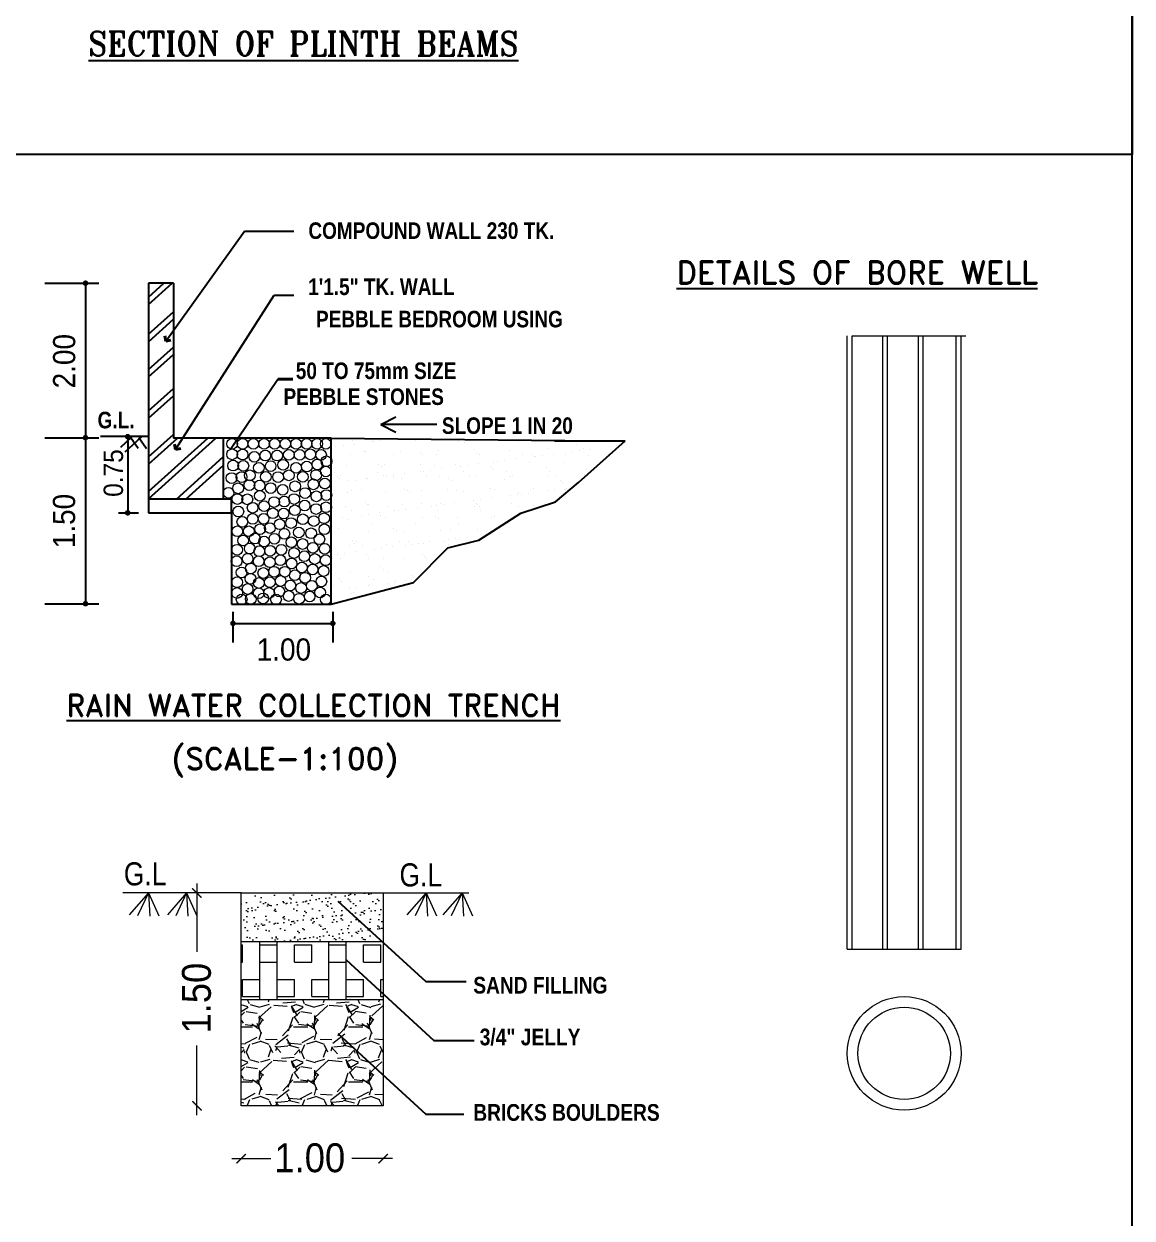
# Model space of a CAD drawing. Header units: metres. Extents: x 0 to 246, y -13 to 116.
# Drawn here: x 159.77 to 172.28, y 37.79 to 51.29 of the extents above; entities that cross this region are included whole.
import ezdxf

# ---------------------------------------------------------------- set-up
doc = ezdxf.new("R2010")
doc.units = ezdxf.units.M
doc.header["$MEASUREMENT"] = 0
for name, color, linetype, lineweight in [('col', 7, 'Continuous', 40), ('others', 4, 'Continuous', 20), ('text', 7, 'Continuous', 25)]:
    doc.layers.add(name, color=color, linetype=linetype, lineweight=lineweight)
for name, color, linetype in [('DIM', 8, 'Continuous'), ('TX', 7, 'Continuous'), ('W', 1, 'Continuous'), ('win', 5, 'Continuous')]:
    doc.layers.add(name, color=color, linetype=linetype)
doc.styles.add('R1', font='swisscb.ttf')
doc.styles.add('ROMAND', font='ROMAND.SHX')
doc.styles.add('ROMANT', font='romant.shx', dxfattribs={"width": 0.9, "height": 800})
doc.styles.add('STYLE1', font='swissck.ttf', dxfattribs={"width": 1.1, "height": 0.45})
doc.styles.add('STYLE2', font='swissck.ttf', dxfattribs={"height": 10})
doc.dimstyles.new('STY', dxfattribs={"dimscale": 0, "dimtxt": 0.08, "dimasz": 0.1, "dimexe": 0.15, "dimexo": 0.6, "dimgap": 0.1, "dimtad": 0, "dimzin": 0, "dimdsep": 46, "dimtxsty": 'STYLE1', "dimblk": 'ARCHTICK', "dimcen": 0.09375, "dimdle": 0.1, "dimse1": 1, "dimse2": 1, "dimadec": 0, "dimazin": 0, "dimtfac": 1, "dimtofl": 0, "dimtmove": 2, "dimatfit": 3, "dimfxl": 0, "dimtolj": 1, "dimtzin": 0, "dimarcsym": 0})

# ---------------------------------------------------------------- blocks, each defined once
blk = doc.blocks.new('_ArchTick')
at = {"color": 0, "lineweight": 0, "const_width": 0.15}
blk.add_lwpolyline([(-0.5, -0.5), (0.5, 0.5)], dxfattribs=at)
blk = doc.blocks.new('*X7')
at = {"color": 0}
for p, q in [((-1055.097218771195, 523.6286132043268), (-1055.097218771195, 523.6286132043268)), ((-1053.511576319942, 523.8560925603541), (-1053.511576319942, 523.8560925603541)), ((-1052.589979648929, 523.0116048008347), (-1052.589979648929, 523.0116048008347)), ((-1045.603198544355, 522.9336847822192), (-1045.603198544355, 522.9336847822192)), ((-1045.243386157427, 522.6244857870269), (-1045.243386157427, 522.6244857870269)), ((-1042.640843396321, 522.9671170416046), (-1042.640843396321, 522.9671170416046)), ((-1038.575919464687, 523.5022744297069), (-1038.575919464687, 523.5022744297069)), ((-1033.20941033889, 523.4140004005736), (-1033.20941033889, 523.4140004005736)), ((-1030.032489235596, 522.9619800499039), (-1030.032489235596, 522.9619800499039)), ((-1014.46177992684, 522.9902753175886), (-1014.46177992684, 522.9902753175886)), ((-1013.20215529256, 523.2421443238392), (-1013.20215529256, 523.2421443238392)), ((-1012.280558621543, 522.3976565643196), (-1012.280558621543, 522.3976565643196)), ((-998.8910706180827, 523.0185705852736), (-998.8910706180827, 523.0185705852736)), ((-992.8999893115061, 522.8000521640583), (-992.8999893115061, 522.8000521640583)), ((-983.3203613093252, 523.0468658529583), (-983.3203613093252, 523.0468658529583)), ((-972.8927342651764, 522.6281960873239), (-972.8927342651764, 522.6281960873239)), ((-967.749652000568, 523.0751611206432), (-967.749652000568, 523.0751611206432)), ((-1058.702250150576, 520.8525927276395), (-1058.702250150576, 520.8525927276395)), ((-1056.09970738947, 521.1952239822174), (-1056.09970738947, 521.1952239822174)), ((-1053.583384840796, 518.0696930394129), (-1053.583384840796, 518.0696930394129)), ((-1052.034783457836, 521.7303813703193), (-1052.034783457836, 521.7303813703193)), ((-1048.24004336175, 519.025622575902), (-1048.24004336175, 519.025622575902)), ((-1048.038748588173, 519.1689665058349), (-1048.038748588173, 519.1689665058349)), ((-1038.012675532039, 518.0979883070977), (-1038.012675532039, 518.0979883070977)), ((-1035.248300521544, 519.1076211319312), (-1035.248300521544, 519.1076211319312)), ((-1028.232788315418, 518.8537664991677), (-1028.232788315418, 518.8537664991677)), ((-1027.311191644409, 518.0092787396484), (-1027.311191644409, 518.0092787396484)), ((-1022.441966223281, 518.1262835747826), (-1022.441966223281, 518.1262835747826)), ((-1021.743834448655, 519.5941610441353), (-1021.743834448655, 519.5941610441353)), ((-1008.655878879417, 519.7611012061099), (-1008.655878879417, 519.7611012061099)), ((-1007.930622334367, 518.4116743393872), (-1007.930622334367, 518.4116743393872)), ((-1006.871256914523, 518.1545788424673), (-1006.871256914523, 518.1545788424673)), ((-995.8654308127907, 519.6997558322066), (-995.8654308127907, 519.6997558322066)), ((-991.3005476057667, 518.1828741101522), (-991.3005476057667, 518.1828741101522)), ((-987.9233672880378, 518.2398182626525), (-987.9233672880378, 518.2398182626525)), ((-982.360964739901, 520.1862957444107), (-982.360964739901, 520.1862957444107)), ((-980.13048302528, 518.2510094004941), (-980.13048302528, 518.2510094004941)), ((-975.7298382970092, 518.2111693778369), (-975.7298382970092, 518.2111693778369)), ((-973.3390857248697, 519.1451138172014), (-973.3390857248697, 519.1451138172014)), ((-971.9711375941637, 521.7837083278044), (-971.9711375941637, 521.7837083278044)), ((-970.7365429637633, 519.487745071779), (-970.7365429637633, 519.487745071779)), ((-969.2730091706636, 520.3532359063855), (-969.2730091706636, 520.3532359063855)), ((-966.6716190321306, 520.0229024598813), (-966.6716190321306, 520.0229024598813)), ((-960.1591289882518, 518.2394646455218), (-960.1591289882518, 518.2394646455218)), ((-959.88022173172, 520.9170068765886), (-959.88022173172, 520.9170068765886)), ((-957.2776789706136, 521.2596381311664), (-957.2776789706136, 521.2596381311664)), ((-1054.782251980648, 513.9944943592609), (-1054.782251980648, 513.9944943592609)), ((-1043.263421338282, 514.4653886744966), (-1043.263421338282, 514.4653886744966)), ((-1041.277785907758, 514.481034271465), (-1041.277785907758, 514.481034271465)), ((-1028.189830338521, 514.6479744334397), (-1028.189830338521, 514.6479744334397)), ((-1022.961255357228, 514.0232965147156), (-1022.961255357228, 514.0232965147156)), ((-1015.399382271894, 514.586629059536), (-1015.399382271894, 514.586629059536)), ((-1013.715677704317, 513.8294346390397), (-1013.715677704317, 513.8294346390397)), ((-1011.113134943211, 514.1720658936174), (-1011.113134943211, 514.1720658936174)), ((-1007.048211011577, 514.7072232817196), (-1007.048211011577, 514.7072232817196)), ((-1002.954000310898, 513.8514404379815), (-1002.954000310898, 513.8514404379815)), ((-1001.894916199004, 515.0731689717401), (-1001.894916199004, 515.0731689717401)), ((-1000.256813711168, 515.6013276984269), (-1000.256813711168, 515.6013276984269)), ((-997.6542709500623, 515.9439589530047), (-997.6542709500623, 515.9439589530047)), ((-993.5893470184295, 516.4791163411068), (-993.5893470184295, 516.4791163411068)), ((-988.8069606297673, 515.2401091337146), (-988.8069606297673, 515.2401091337146)), ((-987.001770617025, 517.3953305031329), (-987.001770617025, 517.3953305031329)), ((-986.7979497180188, 517.3732207578141), (-986.7979497180188, 517.3732207578141)), ((-984.1954069569127, 517.7158520123919), (-984.1954069569127, 517.7158520123919)), ((-976.0165125631391, 515.1787637598114), (-976.0165125631391, 515.1787637598114)), ((-967.621201306984, 517.797726102872), (-967.621201306984, 517.797726102872)), ((-1060.811737366861, 509.3679074987944), (-1060.811737366861, 509.3679074987944)), ((-1059.244244661251, 511.7281273736527), (-1059.244244661251, 511.7281273736527)), ((-1058.294054361142, 510.0770108498251), (-1058.294054361142, 510.0770108498251)), ((-1057.135766046719, 510.3848783527857), (-1057.135766046719, 510.3848783527857)), ((-1047.723781797624, 509.5348476607691), (-1047.723781797624, 509.5348476607691)), ((-1047.424802991027, 509.3915441035579), (-1047.424802991027, 509.3915441035579)), ((-1043.673535352495, 511.7564226413377), (-1043.673535352495, 511.7564226413377)), ((-1042.341824667269, 513.620900914977), (-1042.341824667269, 513.620900914977)), ((-1041.565056737963, 510.4131736204703), (-1041.565056737963, 510.4131736204703)), ((-1040.633405690617, 510.2856485202653), (-1040.633405690617, 510.2856485202653)), ((-1038.030862929508, 510.6282797748429), (-1038.030862929508, 510.6282797748429)), ((-1037.99188838009, 509.6349186900446), (-1037.99188838009, 509.6349186900446)), ((-1034.933333730996, 509.4735022868653), (-1034.933333730996, 509.4735022868653)), ((-1033.965938997877, 511.1634371629451), (-1033.965938997877, 511.1634371629451)), ((-1028.102826043737, 511.7847179090225), (-1028.102826043737, 511.7847179090225)), ((-1027.174541697467, 512.0575415796524), (-1027.174541697467, 512.0575415796524)), ((-1025.994347429205, 510.4414688881552), (-1025.994347429205, 510.4414688881552)), ((-1024.571998936359, 512.4001728342301), (-1024.571998936359, 512.4001728342301)), ((-1021.428867658107, 509.9600421990697), (-1021.428867658107, 509.9600421990697)), ((-1020.507075004726, 512.9353302223321), (-1020.507075004726, 512.9353302223321)), ((-1017.984633333756, 509.4630626133103), (-1017.984633333756, 509.4630626133103)), ((-1012.53211673498, 511.8130131767073), (-1012.53211673498, 511.8130131767073)), ((-1010.423638120448, 510.4697641558403), (-1010.423638120448, 510.4697641558403)), ((-1008.34091208887, 510.1269823610444), (-1008.34091208887, 510.1269823610444)), ((-1002.032403639886, 513.006952678462), (-1002.032403639886, 513.006952678462)), ((-996.9614074262226, 511.8413084443921), (-996.9614074262226, 511.8413084443921)), ((-995.5504640222427, 510.0656369871408), (-995.5504640222427, 510.0656369871408)), ((-994.8529288116906, 510.498059423525), (-994.8529288116906, 510.498059423525)), ((-982.6518343298453, 513.4093482782007), (-982.6518343298453, 513.4093482782007)), ((-982.0459979493527, 510.5521768993451), (-982.0459979493527, 510.5521768993451)), ((-981.3906981174653, 511.8696037120768), (-981.3906981174653, 511.8696037120768)), ((-979.282219502933, 510.5263546912096), (-979.282219502933, 510.5263546912096)), ((-968.9580423801158, 510.7191170613197), (-968.9580423801158, 510.7191170613197)), ((-1060.883666984177, 507.6196510441707), (-1060.883666984177, 507.6196510441707)), ((-1057.372457690131, 509.2325230903058), (-1057.372457690131, 509.2325230903058)), ((-1054.092269683766, 508.5137554608779), (-1054.092269683766, 508.5137554608779)), ((-1053.022521402952, 505.2465408653733), (-1053.022521402952, 505.2465408653733)), ((-1051.489726922659, 508.8563867154556), (-1051.489726922659, 508.8563867154556)), ((-1049.545243034404, 505.5491818776641), (-1049.545243034404, 505.5491818776641)), ((-1033.974533725647, 505.5774771453491), (-1033.974533725647, 505.5774771453491)), ((-1033.015266356622, 505.0746847886387), (-1033.015266356622, 505.0746847886387)), ((-1027.874863547973, 505.0138555883738), (-1027.874863547973, 505.0138555883738)), ((-1018.403824416889, 505.6057724130338), (-1018.403824416889, 505.6057724130338)), ((-1017.063036662747, 508.6185748537903), (-1017.063036662747, 508.6185748537903)), ((-1002.833115108132, 505.6340676807188), (-1002.833115108132, 505.6340676807188)), ((-1001.579949408456, 505.4390501266745), (-1001.579949408456, 505.4390501266745)), ((-997.6824673527068, 509.0209704535295), (-997.6824673527068, 509.0209704535295)), ((-988.491993839219, 505.6059902886492), (-988.491993839219, 505.6059902886492)), ((-987.2624057993747, 505.6623629484031), (-987.2624057993747, 505.6623629484031)), ((-982.1879692512076, 505.0343834910527), (-982.1879692512076, 505.0343834910527)), ((-979.5854264901017, 505.3770147456303), (-979.5854264901017, 505.3770147456303)), ((-977.6752123063768, 508.8491143767948), (-977.6752123063768, 508.8491143767948)), ((-976.7536156353642, 508.0046266172754), (-976.7536156353642, 508.0046266172754)), ((-975.7015457725914, 505.5446449147455), (-975.7015457725914, 505.5446449147455)), ((-975.5205025584689, 505.9121721337326), (-975.5205025584689, 505.9121721337326)), ((-1054.4672851901, 504.360375514195), (-1054.4672851901, 504.360375514195)), ((-1048.045899379483, 500.6863069639676), (-1048.045899379483, 500.6863069639676)), ((-1040.962819117208, 504.8469154263992), (-1040.962819117208, 504.8469154263992)), ((-1032.093669685609, 504.2301970291193), (-1032.093669685609, 504.2301970291193)), ((-1015.084415481345, 504.9525102144703), (-1015.084415481345, 504.9525102144703)), ((-1012.713100375566, 504.6325926288583), (-1012.713100375566, 504.6325926288583)), ((-1009.105697237506, 501.4905973722783), (-1009.105697237506, 501.4905973722783)), ((-1006.5031544764, 501.8332286268558), (-1006.5031544764, 501.8332286268558)), ((-1002.438230544768, 502.3683860149581), (-1002.438230544768, 502.3683860149581)), ((-995.6468332443573, 503.2624904316654), (-995.6468332443573, 503.2624904316654)), ((-993.0442904832511, 503.6051216862431), (-993.0442904832511, 503.6051216862431)), ((-992.7058453292384, 504.4607365521239), (-992.7058453292384, 504.4607365521239)), ((-991.7842486582256, 503.6162487926042), (-991.7842486582256, 503.6162487926042)), ((-988.9793665516183, 504.1402790743453), (-988.9793665516183, 504.1402790743453)), ((-1060.496770576313, 499.7337886537287), (-1060.496770576313, 499.7337886537287)), ((-1055.206102854858, 499.2076162119042), (-1055.206102854858, 499.2076162119042)), ((-1053.097624240328, 497.8643671910372), (-1053.097624240328, 497.8643671910372)), ((-1047.408815007075, 499.9007288157033), (-1047.408815007075, 499.9007288157033)), ((-1047.124302708471, 499.841819204448), (-1047.124302708471, 499.841819204448)), ((-1046.879746455849, 496.5175494486943), (-1046.879746455849, 496.5175494486943)), ((-1042.814822524213, 497.0527068367966), (-1042.814822524213, 497.0527068367966)), ((-1039.635393546102, 499.2359114795892), (-1039.635393546102, 499.2359114795892)), ((-1037.52691493157, 497.8926624587219), (-1037.52691493157, 497.8926624587219)), ((-1036.023425223804, 497.9468112535037), (-1036.023425223804, 497.9468112535037)), ((-1034.618366940449, 499.8393834417997), (-1034.618366940449, 499.8393834417997)), ((-1033.420882462698, 498.2894425080814), (-1033.420882462698, 498.2894425080814)), ((-1029.355958531067, 498.8245998961835), (-1029.355958531067, 498.8245998961835)), ((-1027.743733398428, 500.2442148041867), (-1027.743733398428, 500.2442148041867)), ((-1024.064684237343, 499.264206747274), (-1024.064684237343, 499.264206747274)), ((-1022.564561230655, 499.7187043128911), (-1022.564561230655, 499.7187043128911)), ((-1021.956205622813, 497.9209577264068), (-1021.956205622813, 497.9209577264068)), ((-1021.113900867559, 500.3259233540039), (-1021.113900867559, 500.3259233540039)), ((-1019.96201846955, 500.0613355674687), (-1019.96201846955, 500.0613355674687)), ((-1015.897094537917, 500.5964929555709), (-1015.897094537917, 500.5964929555709)), ((-1008.493974928587, 499.2925020149588), (-1008.493974928587, 499.2925020149588)), ((-1008.025945298322, 500.4928635159786), (-1008.025945298322, 500.4928635159786)), ((-1007.7364783521, 500.0723587274526), (-1007.7364783521, 500.0723587274526)), ((-1006.814881681087, 499.2278709679331), (-1006.814881681087, 499.2278709679331)), ((-1006.385496314055, 497.9492529940917), (-1006.385496314055, 497.9492529940917)), ((-995.2354972316947, 500.4315181420751), (-995.2354972316947, 500.4315181420751)), ((-992.9232656198303, 499.3207972826438), (-992.9232656198303, 499.3207972826438)), ((-987.434312371046, 499.6302665676719), (-987.434312371046, 499.6302665676719)), ((-1061.077810536769, 493.0003754482308), (-1061.077810536769, 493.0003754482308)), ((-1060.338610448998, 494.745656389307), (-1060.338610448998, 494.745656389307)), ((-1056.273686517364, 495.2808137774092), (-1056.273686517364, 495.2808137774092)), ((-1054.152318399552, 494.7262566691291), (-1054.152318399552, 494.7262566691291)), ((-1049.482289216955, 496.1749181941167), (-1049.482289216955, 496.1749181941167)), ((-1045.507101228011, 493.0286707159156), (-1045.507101228011, 493.0286707159156)), ((-1042.77436642129, 495.8558369795157), (-1042.77436642129, 495.8558369795157)), ((-1040.647852326662, 495.2127965813334), (-1040.647852326662, 495.2127965813334)), ((-1029.936391919254, 493.0569659836006), (-1029.936391919254, 493.0569659836006)), ((-1027.559896757421, 495.3797367433081), (-1027.559896757421, 495.3797367433081)), ((-1022.767111374961, 495.6839809027813), (-1022.767111374961, 495.6839809027813)), ((-1021.845514703948, 494.8394931432617), (-1021.845514703948, 494.8394931432617)), ((-1014.769448690798, 495.3183913694045), (-1014.769448690798, 495.3183913694045)), ((-1014.365682610496, 493.0852612512855), (-1014.365682610496, 493.0852612512855)), ((-1002.464945393906, 495.2418887430006), (-1002.464945393906, 495.2418887430006)), ((-1001.264982617908, 495.8049312816087), (-1001.264982617908, 495.8049312816087)), ((-1060.181803785765, 490.099669808663), (-1060.181803785765, 490.099669808663)), ((-1057.804999444152, 491.4674591548445), (-1057.804999444152, 491.4674591548445)), ((-1047.093848216529, 490.2666099706372), (-1047.093848216529, 490.2666099706372)), ((-1037.797744397823, 491.2956030781096), (-1037.797744397823, 491.2956030781096)), ((-1036.87614772681, 490.4511153185905), (-1036.87614772681, 490.4511153185905)), ((-1034.3034001499, 490.205264596734), (-1034.3034001499, 490.205264596734)), ((-1020.798934077011, 490.6918045089383), (-1020.798934077011, 490.6918045089383)), ((-1017.495578416768, 490.8535109183293), (-1017.495578416768, 490.8535109183293)), ((-1011.287114071107, 488.2576556888093), (-1011.287114071107, 488.2576556888093)), ((-1007.710978507774, 490.8587446709129), (-1007.710978507774, 490.8587446709129)), ((-1053.837351609004, 485.0921378240633), (-1053.837351609004, 485.0921378240633)), ((-1052.828377420684, 486.9072252534388), (-1052.828377420684, 486.9072252534388)), ((-1051.906780749672, 486.0627374939191), (-1051.906780749672, 486.0627374939191)), ((-1051.167961048468, 486.6871050501559), (-1051.167961048468, 486.6871050501559)), ((-1049.059482433934, 485.3438560292888), (-1049.059482433934, 485.3438560292888)), ((-1044.872308750144, 483.8360809273551), (-1044.872308750144, 483.8360809273551)), ((-1042.269765989038, 484.1787121819328), (-1042.269765989038, 484.1787121819328)), ((-1040.332885536114, 485.5786777362677), (-1040.332885536114, 485.5786777362677)), ((-1038.204842057405, 484.7138695700349), (-1038.204842057405, 484.7138695700349)), ((-1035.597251739708, 486.7154003178406), (-1035.597251739708, 486.7154003178406)), ((-1033.488773125178, 485.3721512969734), (-1033.488773125178, 485.3721512969734)), ((-1032.52621143963, 486.4651330936577), (-1032.52621143963, 486.4651330936577)), ((-1031.413444756995, 485.6079739867423), (-1031.413444756995, 485.6079739867423)), ((-1028.810901995889, 485.9506052413196), (-1028.810901995889, 485.9506052413196)), ((-1027.244929966877, 485.7456178982424), (-1027.244929966877, 485.7456178982424)), ((-1024.745978064256, 486.4857626294221), (-1024.745978064256, 486.4857626294221)), ((-1020.026542430953, 486.7436955855253), (-1020.026542430953, 486.7436955855253)), ((-1017.954580763845, 487.3798670461296), (-1017.954580763845, 487.3798670461296)), ((-1017.918063816421, 485.4004465646583), (-1017.918063816421, 485.4004465646583)), ((-1015.352038002738, 487.7224983007072), (-1015.352038002738, 487.7224983007072)), ((-1059.866836995217, 480.4655509635971), (-1059.866836995217, 480.4655509635971)), ((-1058.331172743294, 482.0641878679679), (-1058.331172743294, 482.0641878679679)), ((-1057.039668730378, 480.4798642864825), (-1057.039668730378, 480.4798642864825)), ((-1055.728629982187, 482.4068191225456), (-1055.728629982187, 482.4068191225456)), ((-1051.663706050555, 482.9419765106478), (-1051.663706050555, 482.9419765106478)), ((-1047.556844462492, 482.0767552689869), (-1047.556844462492, 482.0767552689869)), ((-1046.778881425979, 480.6324911255718), (-1046.778881425979, 480.6324911255718)), ((-1041.468959421619, 480.5081595541674), (-1041.468959421619, 480.5081595541674)), ((-1033.988433359352, 480.5711457516681), (-1033.988433359352, 480.5711457516681)), ((-1027.549589416162, 481.9048991922523), (-1027.549589416162, 481.9048991922523)), ((-1026.627992745149, 481.0604114327328), (-1026.627992745149, 481.0604114327328)), ((-1025.898250112861, 480.5364548218521), (-1025.898250112861, 480.5364548218521)), ((-1053.522384818456, 475.4580189789976), (-1053.522384818456, 475.4580189789976)), ((-1042.580222439023, 477.5165213675811), (-1042.580222439023, 477.5165213675811)), ((-1041.658625768011, 476.6720336080616), (-1041.658625768011, 476.6720336080616)), ((-1040.017918745566, 475.9445588912018), (-1040.017918745566, 475.9445588912018)), ((-1060.592049936301, 472.7950495998554), (-1060.592049936301, 472.7950495998554)), ((-1059.551870204669, 470.8314321185315), (-1059.551870204669, 470.8314321185315)), ((-1057.610855461885, 473.1281435429099), (-1057.610855461885, 473.1281435429099)), ((-1056.689258790872, 472.2836557833904), (-1056.689258790872, 472.2836557833904)), ((-1047.129819242075, 474.1665938884072), (-1047.129819242075, 474.1665938884072)), ((-1047.053725583744, 470.6031392438863), (-1047.053725583744, 470.6031392438863)), ((-1046.463914635432, 470.9983722805061), (-1046.463914635432, 470.9983722805061)), ((-1045.021340627543, 472.8233448675402), (-1045.021340627543, 472.8233448675402)), ((-1040.262328283332, 471.4972436605937), (-1040.262328283332, 471.4972436605937)), ((-1037.659785522227, 471.8398749151712), (-1037.659785522227, 471.8398749151712)), ((-1037.30868948083, 472.6860513831292), (-1037.30868948083, 472.6860513831292)), ((-1033.594861590594, 472.3750323032731), (-1033.594861590594, 472.3750323032731)), ((-1031.559109933318, 474.1948891560921), (-1031.559109933318, 474.1948891560921)), ((-1060.512589576893, 468.8312461844992), (-1060.512589576893, 468.8312461844992)), ((-1053.721192276481, 469.7253506012065), (-1053.721192276481, 469.7253506012065)), ((-1053.001526923985, 467.959353124734), (-1053.001526923985, 467.959353124734)), ((-1052.339322503692, 468.2976735584579), (-1052.339322503692, 468.2976735584579)), ((-1051.118649515377, 470.0679818557841), (-1051.118649515377, 470.0679818557841))]:
    blk.add_line(p, q, dxfattribs=at)

msp = doc.modelspace()

# ---------------------------------------------------------------- hatches: boundary and pattern name
at = {"layer": 'others', "lineweight": 0}
h = msp.add_hatch(dxfattribs=at)
h.set_pattern_fill('AR-SAND', color=0, scale=0.0814881958194669, style=0)
h.set_pattern_definition([(37.49999999999998, (-1548.490584568508, 121.3597983066977), (-0.0051332151009616, 0.1570133925989472), [0, -0.1238620576455895, 0, -0.1385299328930934, 0, -0.1324183182066335]), (7.500000000000006, (-1548.490584568508, 121.3597983066977), (0.1442159107155872, 0.2299715911945786), [0, -0.0668203205719628, 0, -0.1116388282726695, 0, -0.04278130280522]), (327.4999999999998, (-1548.590815049367, 121.3597983066977), (0.2537658018400047, 0.0004611460627731), [0, -0.0407440979097335, 0, -0.1466787524750402, 0, -0.1914972601757469]), (317.5, (-1548.590815049367, 121.3597983066977), (0.2449638334114957, 0.0715201983013232), [0, -0.0203720489548668, 0, -0.0961560710669709, 0, -0.1100090643562802])])
h.paths.add_polyline_path([(163.8228030693262, 40.92131182423392), (163.8228030693262, 41.46919831489116), (162.2191153755992, 41.46919831489116), (162.2191153755992, 40.92131182423392)])
h = msp.add_hatch(dxfattribs=at)
h.set_pattern_fill('BOX', color=0, scale=0.7800000000000002, style=0)
h.set_pattern_definition([(90, (-5191.489069763416, -586.8230401506067), (-0.7800000000000002, 0), []), (90, (-5191.294069763415, -586.8230401506067), (-0.7800000000000002, 0), []), (0, (-5191.489069763416, -586.8230401506067), (0, 0.7799999999999998), [-0.195, 0.195]), (0, (-5191.489069763416, -586.6280401506068), (0, 0.7799999999999998), [-0.195, 0.195]), (0, (-5191.489069763416, -586.4330401506069), (0, 0.7799999999999998), [0.195, -0.195]), (0, (-5191.489069763416, -586.2380401506068), (0, 0.7799999999999998), [0.195, -0.195]), (90, (-5191.099069763416, -586.8230401506067), (-0.7800000000000002, 0), [0.1949999999999999, -0.1949999999999999]), (90, (-5190.904069763416, -586.8230401506067), (-0.7800000000000002, 0), [0.1949999999999999, -0.1949999999999999])])
h.paths.add_polyline_path([(163.8228030693262, 40.26643254459552), (163.8228030693262, 40.92131182423392), (162.2191153755992, 40.92131182423392), (162.2191153755992, 40.26643254459552)])
at = {"layer": 'others', "lineweight": 5}
h = msp.add_hatch(dxfattribs=at)
h.set_pattern_fill('GRAVEL', color=0, scale=0.6240000000000001, style=0)
h.set_pattern_definition([(228.0128, (-5191.039789763415, -586.1990401506067), (-4.991998896866691, -5.616000837162919), [0.083950464, -8.311110911999995]), (184.9697, (-5191.095949763416, -586.2614401506067), (7.488000656147005, 0.6239945755724003), [0.144061632, -14.2620972]), (132.5104, (-5191.239469763416, -586.2739201506066), (6.239994208248412, -6.864005412495624), [0.101579712, -10.056403968]), (267.2737, (-5191.482829763415, -586.429920150607), (0.6239975150617668, 12.48000018406344), [0.1311885119999999, -12.98766019199999]), (292.8337, (-5191.489069763416, -586.5609601506068), (-3.120006180992775, 7.48799776094933), [0.12864072, -12.735448752]), (357.2737, (-5191.439149763413, -586.6795201506067), (-12.48000018406344, 0.6239975150617675), [0.131188512, -12.987660192]), (37.6942, (-5191.308109763416, -586.6857601506067), (-8.112004583665618, -6.239994012820167), [0.1734900959999999, -17.17550577599999]), (72.2553, (-5191.170829763416, -586.5796801506068), (4.368006715928173, 13.72799764829325), [0.1637925119999999, -16.21546430399999]), (121.4296, (-5191.120909763416, -586.4236801506065), (-4.992005138126049, 8.111996902771358), [0.1316328, -13.031661552]), (175.2364, (-5191.189549763416, -586.3113601506068), (6.864000590503423, -0.6239947163806266), [0.1502791679999995, -7.363676111999978]), (222.3974, (-5191.339309763416, -586.2988801506068), (-7.488004587069696, -6.863995059176808), [0.194343552, -19.240026]), (138.8141, (-5190.865069763415, -586.4361601506067), (-4.368001838806764, 3.743998323525878), [0.066331824, -6.566878656]), (171.4692, (-5190.914989763415, -586.3924801506067), (8.11199892972464, -1.248004935864827), [0.1261958879999995, -12.49342286399996]), (225, (-5191.039789763415, -586.3737601506068), (-1e-16, -0.6240001930961461), [0.08824670400000001, -0.7942222080000001]), (203.1985999999999, (-5191.083469763416, -586.2988801506068), (3.119999831936254, 1.248000826965268), [0.047522592, -4.704719759999997]), (291.8014, (-5191.127149763416, -586.3176001506067), (-0.6239999441524048, 1.872000170358719), [0.067206672, -3.293136287999998]), (30.9638, (-5191.102189763416, -586.3800001506066), (1.87199876590771, 1.248001549729416), [0.1091556959999998, -3.529358351999993]), (161.5651, (-5191.008589763415, -586.323840150607), (1.248000271186008, -0.6239990036109694), [0.078930384, -1.894331088]), (16.38950000000001, (-5191.489069763416, -586.3176001506067), (6.240001371809063, 1.87199545092641), [0.1105728, -10.94673528]), (70.3462, (-5191.382989763415, -586.2864001506067), (-2.495997034359968, -6.864001332618282), [0.092764464, -9.183662592000001]), (293.1986, (-5191.008589763415, -586.1990401506067), (-1.248000826965268, 3.119999831936252), [0.09504456, -4.657197791999998]), (343.6105, (-5190.971149763417, -586.2864001506067), (-6.240001371809063, 1.871995450926414), [0.1105727999999996, -10.94673527999996]), (339.4440000000002, (-5191.489069763416, -586.7044801506067), (-3.120001150994471, 1.247997501767067), [0.10662912, -5.224829375999997]), (294.7751, (-5191.389229763415, -586.7419201506066), (-3.119995126088986, 6.864002135227607), [0.0893430719999997, -8.844977231999962]), (66.80140000000002, (-5191.002349763415, -586.8230401506067), (1.248000826965268, 3.119999831936252), [0.09504456, -4.657197791999998]), (17.354, (-5190.964909763416, -586.7356801506068), (-8.112001259916422, -2.495996569409689), [0.104601744, -10.35554457599999]), (69.444, (-5191.308109763416, -586.8230401506067), (-1.247997501767069, -3.12000115099447), [0.05331456, -5.278143936]), (101.3098999999999, (-5191.039789763415, -586.8230401506067), (-0.6239985224688418, 2.496000469392113), [0.0318177599999999, -3.149970095999989]), (165.9638, (-5191.046029763416, -586.7918401506067), (1.872000340697596, -0.6239987877934171), [0.12864072, -2.444176799999999]), (186.0089999999999, (-5191.170829763416, -586.7606401506066), (6.239999844565368, 0.6239995741086689), [0.1192152, -11.802287952]), (303.6901, (-5191.102189763416, -586.4361601506067), (-0.6240008327324871, 1.247999724049202), [0.089994528, -2.159869295999999]), (353.1572, (-5191.052269763413, -586.5110401506067), (10.60799960405861, -1.24800499070505), [0.157119456, -15.554799312]), (60.94540000000001, (-5190.896269763415, -586.5297601506066), (-2.496000016972351, -4.368000239971483), [0.064244544, -6.360228575999999]), (90, (-5190.865069763415, -586.473600150607), (-0.6240000000000001, 0.6239999999999998), [0.03744, -0.5865599999999997]), (120.2564, (-5191.183309763417, -586.7419201506066), (2.495996809364878, -4.368001532453352), [0.08668857599999999, -8.58219648]), (48.01279999999997, (-5191.226989763416, -586.6670401506066), (4.991998896866691, 5.616000837162919), [0.1679009279999996, -8.227160447999976]), (0, (-5191.114669763416, -586.5422401506067), (0.6240000000000001, 0.6239999999999998), [0.16224, -0.4617600000000003]), (325.3048, (-5190.952429763417, -586.5422401506067), (-6.239996417608216, 4.36800537238694), [0.098663136, -9.767642975999996]), (254.0546, (-5190.871309763416, -586.5984001506067), (-0.6239999309209417, -2.49600007903094), [0.09085564800000001, -4.451932991999997]), (207.6459999999999, (-5190.896269763415, -586.6857601506067), (-11.85599738368006, -6.240004813017565), [0.14792856, -14.644951776]), (175.4261, (-5191.027309763415, -586.7544001506068), (-8.112000348386772, 0.6239967559245163), [0.1564985759999995, -15.49334217599996])])
h.paths.add_polyline_path([(163.8228030693262, 39.06366677430013), (163.8228030693262, 40.26643254459552), (162.2191153755992, 40.26643254459552), (162.2191153755992, 39.06366677430013)])

# ---------------------------------------------------------------- linework, layer by layer
for p, q in [((172.2844764808297, 0.0038102903852284), (172.2844764808297, 115.2925222078142)), ((172.2844764808297, 8.161071653284736), (172.2844764808297, 115.2925222078142)), ((161.3669402420631, 47.70555833740572), (162.2587128166389, 48.94948388540685)), ((162.2587128166389, 48.94948388540685), (162.8160705080644, 48.94948388540685)), ((161.4784123169494, 46.48019893616636), (162.593127029043, 48.22540802941035)), ((162.593127029043, 48.22540802941035), (162.8160705080644, 48.22540802941035)), ((162.0998656129923, 46.48298364062634), (162.6330709097326, 47.27575419129077))]:
    msp.add_line(p, q)
for points in [[(148.4716755981621, 67.28392809654567), (172.2844764808297, 67.28392809654567), (172.2844764808297, 49.81527353280569), (148.471675598165, 49.81527353280569)], [(148.471675598165, -13.07124253119968), (172.2844764808297, -13.07124253119968), (172.2844764808297, 49.81527353280569), (148.471675598165, 49.81527353280569)]]:
    msp.add_lwpolyline(points, close=True)
at = {"color": 0, "const_width": 0.0312676140358441}
for points in [[(160.4452175592549, 48.35969920486046, 1), (160.4764851732892, 48.35969920486046, 1)], [(160.4452175592549, 46.61367296003581, 1), (160.4764851732892, 46.61367296003581, 1)], [(160.9220090551461, 46.62595257389431, 1), (160.9532766691818, 46.62595257389431, 1)], [(160.9220090551461, 45.76448723988391, 1), (160.9532766691818, 45.76448723988391, 1)], [(160.4452175592549, 44.7376165281376, 1), (160.4764851732892, 44.7376165281376, 1)], [(162.111324679635, 44.51548924150821, 1), (162.1425922936694, 44.51548924150821, 1)], [(163.2390203427975, 44.51548924150821, 1), (163.2702879568318, 44.51548924150821, 1)]]:
    msp.add_lwpolyline(points, format="xyb", close=True, dxfattribs=at)
at = {"layer": 'col', "color": 0}
for p, q in [((161.3669402420631, 47.70555833740572), (161.3584632633499, 47.76374022519688)), ((161.3669402420631, 47.70555833740572), (161.4247636559855, 47.71620934850671)), ((162.6330709097326, 47.27575419129077), (162.8021363310165, 47.27575419129077)), ((161.4784123169494, 46.48019893616636), (161.4653514609156, 46.54000337474893)), ((161.4784123169494, 46.48019893616636), (161.5381648101618, 46.49349541650164))]:
    msp.add_line(p, q, dxfattribs=at)
at = {"layer": 'DIM', "color": 0}
for p, q in [((160.0031873682089, 48.35969920486097), (160.6104084163967, 48.35969920486097)), ((160.4608513662735, 48.35969920486097), (160.4608513662735, 44.7376165281376)), ((161.1727545515467, 48.20350314619765), (161.3459816074714, 48.35969920486097)), ((161.1727545515467, 48.11930011823171), (161.4393657988484, 48.35969920486097)), ((161.1727545515467, 47.78248800636535), (161.4541630778712, 48.03622956221939)), ((161.1727545515467, 47.69828497839898), (161.4541630778712, 47.95202653425144)), ((161.1727545515467, 47.38440819798957), (161.4541630778712, 47.63814975384156)), ((161.1727545515467, 47.30020517002158), (161.4541630778712, 47.55394672587563)), ((161.1727545515467, 46.91709713642796), (161.4541630778712, 47.17083869228199)), ((161.1727545515467, 46.83289410846214), (161.4541630778712, 47.08663566431561)), ((160.0031873682089, 46.61367296003581), (160.6104084163967, 46.61367296003581)), ((161.1727545515467, 46.62595257389431), (160.6287062067861, 46.62595257389431)), ((160.9799493991798, 46.61898570439245), (160.8550440460992, 46.50267381548451)), ((161.0880512639152, 46.61898570439245), (160.9052486863552, 46.44875990886592)), ((160.9376428621661, 46.62595257389431), (160.9376428621661, 45.76448723988443)), ((160.96910019832, 46.61898570439245), (161.0545879984108, 46.49400650403348)), ((161.0648466932514, 46.61556849654857), (161.1503344933428, 46.49058929618763)), ((161.1727545515467, 46.39786294266933), (161.4541630778712, 46.65160449852114)), ((161.1727545515467, 46.00555250795355), (161.841681064806, 46.6087128188522)), ((161.1727545515467, 45.92134947998736), (161.9350652561845, 46.6087128188522)), ((161.1727545515467, 46.31365991470128), (161.4999788513478, 46.6087128188522)), ((161.4872050969763, 45.92082531006471), (162.0169801305141, 46.39851496296702)), ((161.5950096331013, 45.92082531006471), (162.0169801305141, 46.30130934136738)), ((160.8330955761392, 45.76448723988443), (161.0596073379163, 45.76448723988443)), ((160.0031873682089, 44.7376165281376), (160.6104084163967, 44.7376165281376)), ((162.1269584866515, 44.64552024908761), (162.1269584866515, 44.29877075879484)), ((163.2546541498133, 44.64552024908761), (163.2546541498133, 44.29877075879484)), ((162.1269584866515, 44.51548924150885), (163.2546541498133, 44.51548924150885))]:
    msp.add_line(p, q, dxfattribs=at)
at = {"layer": 'others', "color": 0, "lineweight": 0}
for p, q in [((161.7196852434346, 41.5745567902942), (161.7196852434346, 40.80405794205218)), ((162.2191153755992, 41.46919831489117), (160.8824777304183, 41.46919831489117)), ((161.1720798183423, 41.46919831489117), (160.9557111514616, 41.2207752922808)), ((161.1720798183423, 41.46919831489117), (161.0499315722683, 41.21031550274175)), ((161.1720798183423, 41.46919831489117), (161.1881311199744, 41.20778045956678)), ((161.1720798183423, 41.46919831489117), (161.2894054760307, 41.20898449561724)), ((161.6023546720903, 41.46919831489117), (161.3859860052097, 41.2207752922808)), ((161.6023546720903, 41.46919831489117), (161.4802064260156, 41.21031550274175)), ((161.6023546720903, 41.46919831489117), (161.6184059737252, 41.20778045956678)), ((161.6023546720903, 41.46919831489117), (161.7196803297789, 41.20898449561724)), ((162.2191153755992, 41.46919831489117), (163.8228030693262, 41.46919831489117)), ((162.2191153755992, 39.06366677430014), (162.2191153755992, 41.46919831489117)), ((163.8228030693262, 41.46919831489117), (163.8228030693262, 39.06366677430014)), ((163.8228030693262, 41.46919831489117), (164.7933295592038, 41.46919831489117)), ((164.3080663142657, 41.46919831489117), (164.091697647383, 41.2207752922808)), ((164.3080663142657, 41.46919831489117), (164.1859180681918, 41.21031550274175)), ((164.3080663142657, 41.46919831489117), (164.3241176159007, 41.20778045956678)), ((164.3080663142657, 41.46919831489117), (164.4253919719535, 41.20898449561724)), ((164.7156668669173, 41.46919831489117), (164.499298200038, 41.2207752922808)), ((164.7156668669173, 41.46919831489117), (164.5935186208455, 41.21031550274175)), ((164.7156668669173, 41.46919831489117), (164.7317181685537, 41.20778045956678)), ((164.7156668669173, 41.46919831489117), (164.8329925246094, 41.20898449561724)), ((162.2191153755992, 40.92131182423392), (163.8228030693262, 40.92131182423392)), ((162.2191153755992, 40.26643254459552), (163.8228030693262, 40.26643254459552)), ((161.7196852434346, 38.95830829889682), (161.7196852434346, 39.74376888600978)), ((163.8228030693262, 39.06366677430014), (162.2191153755992, 39.06366677430014)), ((162.113756900197, 38.46694782181203), (162.553692279546, 38.46694782181203)), ((163.9281615447298, 38.46694782181203), (163.4686042022088, 38.46694782181203))]:
    msp.add_line(p, q, dxfattribs=at)
at = {"layer": 'W', "color": 0}
for p, q in [((161.4541630778712, 48.35969920486097), (161.1727545515467, 48.35969920486097)), ((161.1727545515467, 48.35969920486097), (161.1727545515467, 46.51490997674591)), ((161.4541630778712, 48.35969920486097), (161.4541630778712, 46.6087128188522)), ((163.7960432688851, 46.76233533494351), (163.9674000010044, 46.84795606462265)), ((164.4300620732527, 46.76233533494351), (163.7960432688851, 46.76233533494351)), ((163.7960432688851, 46.76233533494351), (163.9674000010044, 46.67671510280439)), ((163.2364170779118, 46.6087128188522), (161.4541630778712, 46.6087128188522)), ((162.0169801305141, 46.6087128188522), (162.0169801305141, 45.92082531006471)), ((163.2364170779118, 44.73265597670166), (163.2364170779118, 46.6087128188522)), ((163.2364170779118, 46.6087128188522), (166.2519943151582, 46.57981522543659)), ((165.7582262138461, 46.57981522543659), (166.5575269423017, 46.57981522543659)), ((166.0305206602919, 46.1058289538291), (166.5575269423017, 46.57981522543659)), ((161.1727545515467, 46.51490997674591), (161.1727545515467, 45.76448723988443)), ((165.7702830682165, 45.88911047111567), (166.0305206602919, 46.1058289538291)), ((162.110782972622, 45.92082531006471), (161.1727545515467, 45.92082531006471)), ((162.110782972622, 45.76448723988443), (162.110782972622, 45.92082531006471)), ((165.3799269646873, 45.75907946353633), (165.7702830682165, 45.88911047111567)), ((161.1727545515467, 45.76448723988443), (162.110782972622, 45.76448723988443)), ((162.110782972622, 45.76448723988443), (162.110782972622, 44.73265597670166)), ((164.9028249971366, 45.45567391593603), (165.3799269646873, 45.75907946353633)), ((164.165485437502, 44.97889382831696), (164.5558415410299, 45.36898685105234)), ((164.5558415410299, 45.36898685105234), (164.9028249971366, 45.45567391593603)), ((163.2364170779118, 44.73265597670166), (164.165485437502, 44.97889382831696)), ((162.110782972622, 44.73265597670166), (163.2364170779118, 44.73265597670166))]:
    msp.add_line(p, q, dxfattribs=at)
at = {"layer": 'W', "color": 0, "lineweight": 5}
for centre in [(162.1172001674824, 46.54417581501467), (162.2358353235709, 46.54417581501467), (162.3572953566165, 46.54417581501467), (162.478755958852, 46.54417581501467), (162.5973911149377, 46.54417581501467), (162.7188511479862, 46.54417581501467), (162.8403111810333, 46.54417581501467), (162.9589469063087, 46.54417581501467), (163.0775820623958, 46.54417581501467), (163.1764453565196, 46.54417581501467), (162.1171995982971, 46.42562037595522), (162.2358347543834, 46.42279784229832), (162.3685937260786, 46.39739298814235), (162.4928786360828, 46.41150688717398), (162.6256370385904, 46.41150688717398), (162.7583960102856, 46.41997489839272), (162.8795799874539, 46.41997489839272), (163.000763964623, 46.42602980743371), (163.1219479417877, 46.41997489839272), (162.1284979677547, 46.29859692567399), (162.2443088160714, 46.29577398176706), (162.4194375270274, 46.27319207151837), (162.5521959295351, 46.29295144811407), (162.6934289629176, 46.30706493689316), (162.8403106118422, 46.27319166126726), (162.9617706448921, 46.2873055602995), (163.0795332367275, 46.31098284334728), (163.1764806461373, 46.2322665642761), (163.182539645781, 46.34731352836185), (162.111550413566, 46.15745957636565), (162.224536954109, 46.1687505314901), (162.317749925129, 46.1885094978315), (162.4985278208166, 46.17157306514503), (162.6369359772385, 46.1687505314901), (162.7583960102856, 46.1885094978315), (162.9165765978639, 46.17157306514503), (163.066283123747, 46.1913320314862), (163.1651458486834, 46.09535850267515), (162.0760488281516, 45.99130486001985), (162.1849915226221, 46.04172667095882), (162.3121007404009, 46.07842248024083), (162.4279115887148, 46.07277700267668), (162.5521964987205, 46.04454920461544), (162.6877797781865, 46.02479023827252), (162.8290122423845, 46.06430858120947), (162.9419982137421, 45.98809442898981), (163.0352117539497, 46.08689049145792), (163.1820939720617, 45.96551210849082), (162.1765174609318, 45.92034828799111), (162.2895034322916, 45.9175257543369), (162.4307364656741, 45.95704409727375), (162.4787553896616, 45.83971777315764), (162.5917419302117, 45.88647542261663), (162.707552209336, 45.89212090018089), (162.817713303735, 45.92034828799111), (162.9363490290097, 45.84695666942872), (163.0691080007056, 45.95139861970984), (163.1792690951046, 45.82719770308613), (162.1878163995813, 45.77921093868067), (162.3488212949285, 45.82278134046868), (162.3488212949285, 45.69616691142083), (162.4731062049313, 45.69735130890136), (162.5776186837905, 45.75945197233987), (162.6990787168354, 45.75662902843251), (162.8261873654252, 45.7933244274603), (162.9165765978639, 45.69170583133985), (163.066283123747, 45.80743832649377), (163.1566717869931, 45.70299678646357), (162.1765174609318, 45.55621395959088), (162.2330104466124, 45.66347844352696), (162.3064515556692, 45.55621395959088), (162.433561342632, 45.5804344162665), (162.54372243703, 45.59290976887175), (162.6538841006175, 45.63525064546312), (162.7838176261638, 45.64936454449679), (163.0408615078681, 45.67194645474378), (163.1594966639516, 45.57879586983978), (162.2414839391122, 45.45177200931064), (162.3750631098224, 45.47357895356053), (162.4787553896616, 45.44048105418442), (162.594565668793, 45.47153138590404), (162.707552209336, 45.52798616152792), (162.7866425031266, 45.43201263271671), (162.8713819816439, 45.54210006055982), (163.0097901380686, 45.53363163908811), (163.1030036782747, 45.4658859083421), (162.1736925839726, 45.3473304692807), (162.3161550620932, 45.36107842354168), (162.4250867117591, 45.33039362634133), (162.5465467448034, 45.33603910390339), (162.6736559625786, 45.3473304692807), (162.817713303735, 45.31063465999833), (162.9137517209047, 45.41225366637343), (163.0295625692172, 45.36991237952932), (163.1623215409138, 45.35862142440467), (162.1680433992431, 45.21748407509448), (162.2923283092515, 45.24575577012075), (162.4166132192565, 45.21748407509448), (162.54372243703, 45.20619311997007), (162.6623575931181, 45.22877503021883), (162.7894673800802, 45.19207922093861), (162.9335247212394, 45.27393885071987), (163.052159877328, 45.24288892925055), (163.1736199103736, 45.22877503021883), (162.2245363849236, 45.09046021456501), (162.3254487536115, 45.01993584712368), (162.3278188498523, 45.13566875252829), (162.4702813279721, 45.08481473700235), (162.591741361022, 45.09892863603448), (162.7132013940649, 45.09892863603448), (162.826187934615, 45.05941029309754), (162.9052782283991, 45.14691540043908), (162.9419987829275, 45.03118249503422), (163.0267382614491, 45.12433349019057), (163.151023171454, 45.10739705750419), (162.1736925839726, 44.98037319697256), (162.2923283092515, 44.90379392048838), (162.4194375270274, 44.971904775503), (162.54372243703, 44.98037319697256), (162.6651824700802, 44.99448709600399), (162.775344133666, 44.94367738769251), (162.8968041667096, 44.91544999987957), (163.0182641997589, 44.94085485403719), (163.1256009863819, 44.98884161844253), (162.1736925839726, 44.85899481400529), (162.2251875352828, 44.7850965342408), (162.3281933751487, 44.79115185353592), (162.4166126500675, 44.85617228034885), (162.4675549204291, 44.79720676257904), (162.5352483753393, 44.85899481400529), (162.6129754653595, 44.7850965342408), (162.6510592236612, 44.87593124669188), (162.7555711333263, 44.82512194863075), (162.8742068586045, 44.79407161691257), (162.9928420146917, 44.81947647106828), (163.1114777399643, 44.86464029156771), (163.1764447873321, 44.78560360569548)]:
    msp.add_circle(centre, 0.060547786479704, dxfattribs=at)
at = {"layer": 'win', "color": 0, "lineweight": 13}
for p, q in [((169.0670015790517, 40.83542152570053), (169.0670015790517, 47.76495702237466)), ((169.1205236845542, 47.76495702237466), (170.405054216668, 47.76495702237466)), ((169.1205236845578, 40.83542152570053), (169.1205236845542, 47.76495702237466)), ((169.4684173703376, 40.83542152570203), (169.4684173703376, 47.76495702237466)), ((169.5219394758436, 40.83542152570203), (169.5219394758415, 47.76495702237466)), ((169.8698331616236, 40.83542152570203), (169.8698331616207, 47.76495702237466)), ((169.9233552671289, 40.83542152570203), (169.9233552671289, 47.76495702237466)), ((170.2980100056624, 40.83542152570203), (170.2980100056603, 47.76495702237466)), ((170.3515321111656, 40.83542152570203), (170.3515321111656, 47.76495702237466)), ((169.0670015790517, 40.83542152570053), (170.3515321111656, 40.83542152570203))]:
    msp.add_line(p, q, dxfattribs=at)
for radius in [0.6420989035703017, 0.5216741661847332]:
    msp.add_circle((169.7094332076002, 39.65648490204401), radius, dxfattribs=at)

# ---------------------------------------------------------------- block references
at = {"layer": 'others', "color": 0, "lineweight": 0}
for p, xscale, yscale, zscale, rotation in [((161.7196852434346, 41.46919831489117), 0.1053584754029693, 0.1053584754029693, 0.1053584754029693, 90), ((161.7196852434346, 39.06366677430014), 0.1053584754029693, 0.1053584754029693, 0.1053584754029693, 270), ((162.2191153755992, 38.46694782181203), 0.1053584754028805, 0.1053584754028805, 0.1053584754028805, 180)]:
    msp.add_blockref('_ArchTick', p, dxfattribs=dict(at, xscale=xscale, yscale=yscale, zscale=zscale, rotation=rotation))
at = {"layer": 'others', "color": 0, "lineweight": 0, "xscale": 0.1053584754028805, "yscale": 0.1053584754028805, "zscale": 0.1053584754028805}
msp.add_blockref('_ArchTick', (163.8228030693262, 38.46694782181203), dxfattribs=at)
at = {"layer": 'W', "color": 0, "xscale": 0.0312676140357553, "yscale": 0.0312676140357553, "zscale": 0.0312676140357553}
msp.add_blockref('*X7', (196.3939366109043, 30.22473962664733), dxfattribs=at)

# ---------------------------------------------------------------- texts
at = {"color": 0, "style": 'R1'}
msp.add_text('G.L.', height=0.1873273692664396, dxfattribs=at).set_placement((160.5972342482137, 46.71930869928917))
at = {"layer": 'others', "color": 0, "style": 'STYLE2'}
for p in [(160.8940560556205, 41.55476175761696), (164.0083376193521, 41.54300160914367)]:
    msp.add_text('G.L', height=0.2607280830682454, dxfattribs=at).set_placement(p)
at = {"layer": 'others', "color": 0, "attachment_point": 5, "rotation": 90, "style": 'STYLE1'}
for s, insert, char_height in [('2.00', (160.2214896231866, 47.47841773147124), 0.2505993996463851), ('0.75', (160.7766675629706, 46.21435614046734), 0.2192645523178426), ('1.50', (160.219823570132, 45.67179148435775), 0.2505993996463851)]:
    msp.add_mtext(s, dxfattribs=dict(at, insert=insert, char_height=char_height))
at = {"layer": 'others', "color": 0, "insert": (162.7022051669082, 44.21841204800247), "char_height": 0.2505993996463851, "attachment_point": 5, "style": 'STYLE1'}
msp.add_mtext('1.00', dxfattribs=at)
at = {"layer": 'others', "color": 0, "lineweight": 0, "insert": (161.71610486711, 40.28018791282646), "char_height": 0.3261096740472662, "attachment_point": 5, "rotation": 90, "style": 'STYLE1'}
msp.add_mtext('\\A1;1.50', dxfattribs=at)
at = {"layer": 'others', "color": 0, "lineweight": 0, "insert": (162.9946827780717, 38.4743728296304), "char_height": 0.3261096740472662, "attachment_point": 5, "style": 'STYLE1'}
msp.add_mtext('\\A1;1.00', dxfattribs=at)
at = {"layer": 'text', "style": 'ROMANT', "width": 0.9}
msp.add_text('%%USECTION OF PLINTH BEAMS', height=0.2743703627533314, dxfattribs=at).set_placement((160.4938041507092, 50.93079439050081))
at = {"layer": 'TX', "color": 0}
for s, height, style, p in [('COMPOUND WALL 230 TK.', 0.1873273692664396, 'R1', (162.9791944884247, 48.85997098838493)), ('%%UDETAILS OF BORE WELL', 0.2564600888766733, 'ROMAND', (167.1384912734804, 48.35181003807372)), ('1\'1.5" TK. WALL', 0.1873273692664396, 'R1', (162.9764206556425, 48.22552192037143)), ('PEBBLE BEDROOM USING ', 0.1873273692664396, 'R1', (163.0645460493589, 47.86063875847903)), ('50 TO 75mm SIZE ', 0.1873273692664396, 'R1', (162.8369625307974, 47.27643523773588)), (' PEBBLE STONES', 0.1873273692664396, 'R1', (162.6384217797591, 46.98364591585765)), ('SLOPE 1 IN 20', 0.1873273692664396, 'R1', (164.4874588450644, 46.65638067132731)), ('%%URAIN WATER COLLECTION TRENCH', 0.2462016853216066, 'ROMAND', (160.2459649496309, 43.46566805318128)), ('(SCALE-1:100)', 0.2462016853216066, 'ROMAND', (161.4424735119934, 42.86344204590743))]:
    msp.add_text(s, height=height, dxfattribs=dict(at, style=style)).set_placement(p)
at = {"layer": 'TX', "color": 0, "char_height": 0.1891365894446561, "width": 2.76473313907336, "attachment_point": 1, "style": 'R1'}
for s, insert in [('SAND FILLING', (164.8418514045822, 40.52110352318652)), ('3/4" JELLY', (164.914339074568, 39.93647492573803)), ('BRICKS BOULDERS', (164.8418514045822, 39.08326494055622))]:
    msp.add_mtext(s, dxfattribs=dict(at, insert=insert))

# ---------------------------------------------------------------- leaders
at = {"layer": 'others', "color": 0, "lineweight": 0}
for points in [[(163.3134221704127, 41.3774697018609), (164.3056106047867, 40.46875085756663), (164.7603632087636, 40.46875085756663)], [(163.4053997569969, 40.71159309229119), (164.3975881913695, 39.80287424799707), (164.8523407953464, 39.80287424799707)], [(163.3134221704127, 39.87965864339177), (164.3056106047867, 38.97093979909755), (164.7364929291793, 38.97093979909755)]]:
    msp.add_leader(points, dimstyle='STY', override={"dimscale": 1, "dimasz": 0.05}, dxfattribs=at)

doc.saveas('drawing.dxf')
